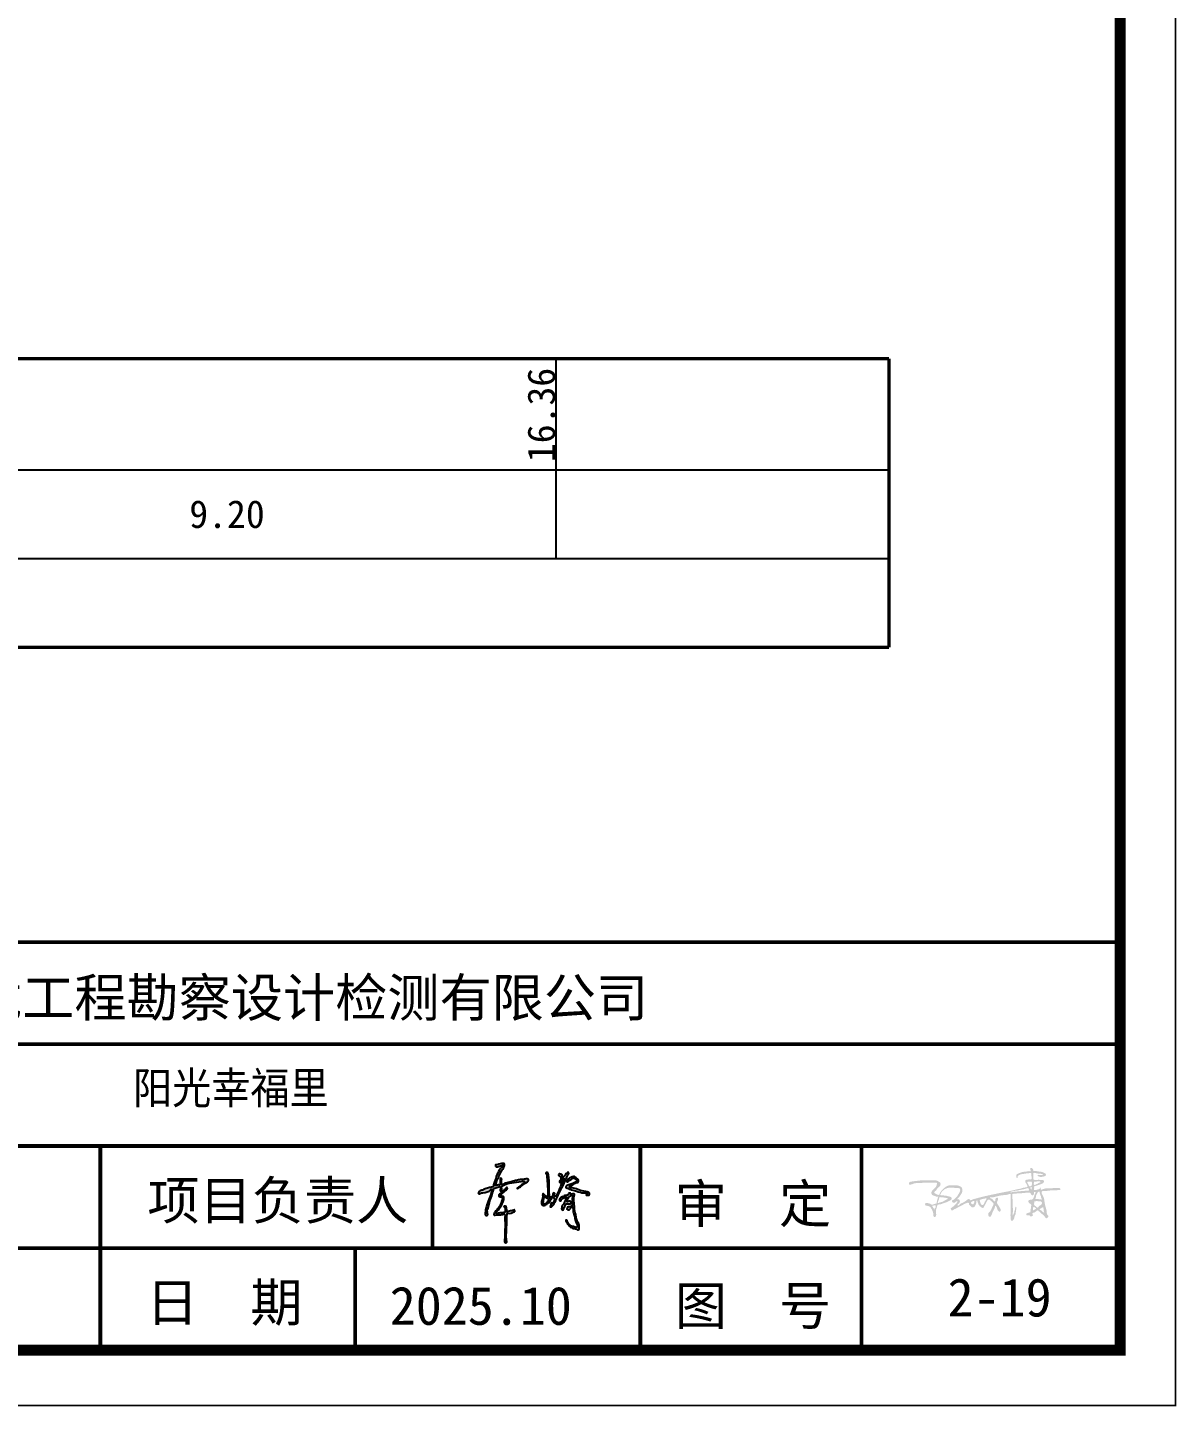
# Model space of a CAD drawing. Header units: millimetres. Extents: x -255 to 9196, y 129 to 426.
# Drawn here: x 8232 to 8335.6, y 129.3 to 253.5 of the extents above; entities that cross this region are included whole.
import ezdxf
from ezdxf.enums import TextEntityAlignment as Align

# ---------------------------------------------------------------- set-up
doc = ezdxf.new("R2010")
doc.units = ezdxf.units.MM
doc.layers.add('不打印', color=7, linetype='Continuous', plot=False)
doc.layers.add('地质-图框', color=7, linetype='Continuous')
doc.layers.add('地质-标注栏', color=7, linetype='Continuous')
doc.styles.add('LZ_PMT_LINE', font='', dxfattribs={"height": 2})
doc.styles.get("Standard").update_dxf_attribs({"font": 'simfang.ttf', "height": 2.5})
doc.styles.add('标注栏数据', font='simfang.ttf', dxfattribs={"width": 0.7, "height": 2.5})
doc.styles.get('LZ_PMT_LINE').set_extended_font_data('SimSun')

msp = doc.modelspace()

# ---------------------------------------------------------------- hatches: boundary and pattern name
at = {"linetype": 'Continuous'}
h = msp.add_hatch(color=0, dxfattribs=at)
edge = h.paths.add_edge_path()
edge.add_spline(control_points=[(8274.82, 151), (8274.82, 151), (8274.6, 150.97), (8274.47, 150.9), (8274.31, 150.82), (8274.19, 150.88), (8274.16, 150.96), (8274.2, 151.06), (8274.34, 151.04), (8274.51, 151.12), (8274.72, 151.15), (8275.03, 151.18), (8275, 150.96), (8274.94, 150.81), (8274.84, 150.66), (8274.75, 150.5), (8274.64, 150.33), (8274.54, 150.11), (8274.45, 149.84), (8274.31, 149.64), (8274.27, 149.43), (8274.21, 149.32), (8274.11, 149.16), (8274.28, 149.17), (8274.38, 149.22), (8274.51, 149.23), (8274.66, 149.25), (8274.59, 149.49), (8274.63, 149.64), (8274.59, 149.84), (8274.77, 149.84), (8274.71, 149.64), (8274.74, 149.49), (8274.72, 149.34), (8274.78, 149.25), (8274.98, 149.37), (8275.26, 149.42), (8275.67, 149.55), (8276.07, 149.63), (8276.46, 149.73), (8276.79, 149.73), (8277.01, 149.8), (8277.19, 149.73), (8277.09, 149.52), (8276.85, 149.35), (8276.56, 149.14), (8276.3, 148.98), (8276.18, 148.92), (8276.11, 148.89), (8276.21, 149), (8276.3, 149.07), (8276.5, 149.2), (8276.66, 149.34), (8276.79, 149.44), (8276.83, 149.55), (8276.67, 149.6), (8276.02, 149.38), (8275.39, 149.47), (8274.72, 149.11), (8274.75, 149.07), (8274.72, 148.95), (8274.77, 148.83), (8274.75, 148.68), (8274.84, 148.63), (8274.91, 148.75), (8275.02, 148.83), (8275.11, 148.92), (8275.18, 149), (8275.27, 148.98), (8275.25, 148.82), (8275.07, 148.73), (8274.91, 148.54), (8274.76, 148.45), (8274.67, 148.36), (8274.67, 148.29), (8274.7, 148.17), (8274.93, 148.24), (8274.98, 147.92), (8274.84, 147.58), (8274.62, 147.19), (8274.38, 146.87), (8274.24, 146.77), (8274.2, 146.68), (8274.38, 146.63), (8274.56, 146.7), (8274.83, 146.72), (8274.97, 146.74), (8275.09, 146.76), (8275.06, 146.91), (8275.06, 147.02), (8275.06, 147.18), (8274.93, 147.19), (8274.96, 147.38), (8275.2, 147.28), (8275.16, 147.06), (8275.22, 146.93), (8275.18, 146.77), (8275.47, 146.87), (8275.63, 146.9), (8275.81, 146.94), (8275.89, 146.98), (8275.91, 146.94), (8275.92, 146.9), (8275.92, 146.86), (8275.91, 146.81), (8275.86, 146.81), (8275.68, 146.74), (8275.49, 146.69), (8275.28, 146.67), (8275.26, 146.65), (8275.22, 146.65), (8275.24, 146.62), (8275.18, 146.28), (8275.23, 145.64), (8275.16, 144.87), (8275.15, 144.35), (8275.23, 144.12), (8275.18, 143.99), (8274.99, 144.04), (8275.03, 144.87), (8275.04, 145.58), (8275.03, 146.31), (8275.06, 146.49), (8275.02, 146.54), (8275, 146.6), (8274.81, 146.57), (8274.55, 146.5), (8274.29, 146.54), (8274.07, 146.48), (8274.05, 146.55), (8274.03, 146.61), (8274.06, 146.71), (8274.17, 146.87), (8274.44, 147.09), (8274.61, 147.43), (8274.74, 147.71), (8274.81, 147.89), (8274.82, 148.1), (8274.64, 148.16), (8274.47, 148.2), (8274.49, 148.36), (8274.61, 148.42), (8274.71, 148.48), (8274.73, 148.6), (8274.61, 148.67), (8274.6, 148.84), (8274.66, 149), (8274.57, 149.1), (8274.39, 149.01), (8274.22, 149), (8274.02, 148.91), (8273.98, 148.62), (8273.83, 148.22), (8273.63, 147.67), (8273.56, 147.23), (8273.42, 146.96), (8273.46, 146.82), (8273.44, 146.7), (8273.51, 146.6), (8273.47, 146.52), (8273.43, 146.47), (8273.36, 146.48), (8273.27, 146.49), (8273.25, 146.64), (8273.31, 147.16), (8273.54, 147.84), (8273.81, 148.51), (8273.81, 148.76), (8273.9, 148.86), (8273.77, 148.85), (8273.66, 148.57), (8273.18, 148.57), (8272.84, 148.49), (8272.71, 148.4), (8272.63, 148.46), (8272.64, 148.58), (8272.79, 148.69), (8273.04, 148.77), (8273.36, 148.93), (8273.67, 148.97), (8273.85, 149.05), (8273.98, 149.04), (8273.99, 149.26), (8274.23, 149.77), (8274.35, 150.46), (8274.75, 150.81), (8274.8, 150.89), (8274.83, 150.93), (8274.84, 150.96), (8274.86, 150.99), (8274.82, 151), (8274.82, 151)], knot_values=[0, 0, 0, 0, 0.197659, 0.38152, 0.566109, 0.652135, 0.748753, 0.807036, 0.92578, 1.122031, 1.368988, 1.626652, 1.76802, 1.918621, 2.118344, 2.300641, 2.476901, 2.727997, 3.020459, 3.30281, 3.467088, 3.639635, 3.748419, 3.829445, 4.003086, 4.123696, 4.214806, 4.40081, 4.667341, 4.776567, 4.878347, 5.011798, 5.239779, 5.391232, 5.421408, 5.561877, 5.912571, 6.38166, 6.788598, 7.158235, 7.581854, 7.75821, 7.879208, 8.024703, 8.302733, 8.776744, 9.113748, 9.171835, 9.21185, 9.282009, 9.431192, 9.655122, 9.945004, 10.084012, 10.156313, 10.23478, 10.492922, 12.265977, 12.308224, 12.341497, 12.381398, 12.643767, 12.73859, 12.784271, 12.894334, 13.057034, 13.22312, 13.293963, 13.355493, 13.427134, 13.691979, 13.931156, 14.154695, 14.230531, 14.280349, 14.357953, 14.559753, 14.73671, 15.127693, 15.701362, 16.09181, 16.245167, 16.284172, 16.325965, 16.693564, 16.937976, 17.092889, 17.140175, 17.268068, 17.432612, 17.543247, 17.640717, 17.742204, 17.919021, 18.124187, 18.330875, 18.38331, 18.514374, 18.915136, 19.05586, 19.094889, 19.129342, 19.171939, 19.2281, 19.253164, 19.30045, 19.335915, 19.866366, 19.900833, 19.91431, 19.956102, 19.971506, 20.016335, 20.975658, 21.868584, 22.374573, 22.482502, 22.597173, 22.697846, 22.941553, 24.708467, 25.088101, 25.161193, 25.220954, 25.277606, 25.350797, 25.711986, 26.113546, 26.20435, 26.256258, 26.30822, 26.383415, 26.54161, 26.923438, 27.405824, 27.649529, 27.849929, 27.988286, 28.210288, 28.334066, 28.448614, 28.601664, 28.712075, 28.802319, 28.905249, 29.053216, 29.28859, 29.3441, 29.421244, 29.800842, 29.895833, 30.034219, 30.598059, 31.241971, 31.744499, 31.964954, 32.082734, 32.192402, 32.311997, 32.392136, 32.448377, 32.505145, 32.585331, 32.68582, 32.890345, 34.212601, 34.822842, 34.959792, 35.019354, 35.099489, 35.175216, 35.910229, 36.17828, 36.27437, 36.332015, 36.438545, 36.566652, 36.87459, 37.22398, 37.642874, 37.759289, 37.851306, 37.959659, 38.310672, 39.66111, 39.8191, 39.895663, 39.943134, 39.968266, 39.993907, 40.020381, 40.020381, 40.020381, 40.020381], degree=3, periodic=0)
h = msp.add_hatch(color=0, dxfattribs=at)
edge = h.paths.add_edge_path()
edge.add_spline(control_points=[(8278.75, 150.19), (8278.75, 150.19), (8278.7, 150.37), (8278.87, 150.36), (8278.96, 150.23), (8278.99, 149.93), (8279.04, 149.38), (8279.02, 148.81), (8279.05, 148.29), (8279.08, 148.13), (8279.06, 147.94), (8279.13, 147.99), (8279.15, 148.1), (8279.25, 148.18), (8279.33, 148.25), (8279.35, 148.33), (8279.34, 148.41), (8279.36, 148.53), (8279.46, 148.52), (8279.54, 148.47), (8279.52, 148.38), (8279.46, 148.31), (8279.49, 148.22), (8279.57, 148.2), (8279.64, 148.28), (8279.88, 148.6), (8280.04, 149.21), (8280.28, 149.54), (8280.42, 149.81), (8280.24, 149.77), (8280.22, 149.63), (8280.13, 149.53), (8280.06, 149.44), (8279.91, 149.48), (8280.01, 149.61), (8280.05, 149.7), (8280.08, 149.76), (8280.09, 149.81), (8280.05, 149.85), (8280.07, 149.92), (8280.03, 149.99), (8279.96, 150.06), (8279.84, 150.09), (8279.87, 150.18), (8279.91, 150.23), (8279.94, 150.22), (8279.99, 150.22), (8280.05, 150.21), (8280.12, 150.18), (8280.22, 150.15), (8280.19, 150.05), (8280.13, 149.98), (8280.13, 149.9), (8280.13, 149.78), (8280.28, 149.92), (8280.41, 150.06), (8280.56, 150.26), (8280.7, 150.38), (8280.79, 150.35), (8280.79, 150.24), (8280.68, 150.09), (8280.41, 149.33), (8279.9, 148.52), (8279.57, 147.67), (8279.39, 147.43), (8279.31, 147.35), (8279.28, 147.25), (8279.19, 147.25), (8279.09, 147.22), (8279.1, 147.34), (8279.17, 147.41), (8279.18, 147.5), (8279.19, 147.64), (8279.26, 147.6), (8279.29, 147.58), (8279.36, 147.57), (8279.39, 147.71), (8279.48, 147.78), (8279.53, 147.92), (8279.43, 148.01), (8279.45, 148.12), (8279.33, 148.18), (8279.29, 147.98), (8279.15, 147.88), (8279.05, 147.69), (8278.91, 147.55), (8278.75, 147.45), (8278.59, 147.37), (8278.44, 147.37), (8278.31, 147.46), (8278.33, 147.72), (8278.41, 147.96), (8278.47, 148.21), (8278.41, 148.36), (8278.49, 148.44), (8278.57, 148.4), (8278.62, 148.3), (8278.75, 148.24), (8278.82, 148.17), (8278.89, 148.1), (8278.94, 148.19), (8278.89, 148.37), (8278.91, 148.81), (8278.86, 149.31), (8278.85, 149.75), (8278.77, 149.98), (8278.84, 150.11), (8278.75, 150.19), (8278.75, 150.19)], knot_values=[0, 0, 0, 0, 0.151641, 0.238659, 0.376664, 0.590515, 1.141021, 2.014882, 2.347755, 2.615323, 2.676021, 2.710593, 2.804102, 3.007035, 3.061602, 3.13322, 3.245143, 3.315186, 3.427304, 3.477072, 3.564265, 3.655727, 3.739894, 3.799056, 3.87173, 4.029935, 5.057343, 5.495043, 5.597064, 5.685824, 5.870477, 5.988218, 6.103187, 6.183129, 6.327156, 6.441553, 6.499549, 6.531273, 6.581438, 6.655339, 6.72585, 6.812621, 6.931223, 7.021295, 7.055988, 7.084035, 7.115588, 7.194681, 7.265663, 7.364865, 7.435714, 7.528285, 7.616981, 7.694766, 7.78323, 8.036039, 8.413504, 8.498284, 8.569266, 8.640116, 8.796808, 9.11983, 11.055099, 11.664171, 11.835983, 11.928577, 12.010113, 12.106825, 12.184086, 12.258206, 12.373062, 12.483201, 12.58762, 12.624928, 12.680159, 12.714126, 12.812598, 13.001774, 13.096833, 13.217036, 13.332331, 13.402875, 13.528845, 13.768977, 13.951307, 14.158673, 14.352187, 14.53796, 14.658549, 14.786357, 14.957076, 15.350749, 15.580771, 15.713776, 15.795278, 15.84804, 15.944469, 16.12046, 16.24941, 16.284195, 16.350242, 16.460828, 16.859637, 17.639134, 17.969349, 18.182657, 18.322554, 18.394148, 18.394148, 18.394148, 18.394148], degree=3, periodic=0)
edge = h.paths.add_edge_path()
edge.add_spline(control_points=[(8278.53, 148.08), (8278.53, 148.08), (8278.59, 148.16), (8278.68, 148.15), (8278.74, 148.06), (8278.84, 147.99), (8278.96, 147.97), (8278.99, 147.88), (8278.93, 147.81), (8278.87, 147.7), (8278.75, 147.56), (8278.6, 147.52), (8278.42, 147.56), (8278.48, 147.73), (8278.49, 147.88), (8278.51, 147.97), (8278.53, 148.08), (8278.53, 148.08)], knot_values=[0, 0, 0, 0, 0.075273, 0.154812, 0.252221, 0.377888, 0.530519, 0.569008, 0.63793, 0.773479, 0.964927, 1.137476, 1.253643, 1.402924, 1.561683, 1.692143, 1.765906, 1.765906, 1.765906, 1.765906], degree=3, periodic=0)
h = msp.add_hatch(color=256)
edge = h.paths.add_edge_path(flags=16)
edge.add_spline(control_points=[(8317.06, 147.65), (8317.05, 147.62), (8317.05, 147.57), (8317.11, 147.52), (8317.16, 147.49), (8317.21, 147.48), (8317.28, 147.49), (8317.29, 147.56), (8317.33, 147.61), (8317.35, 147.67), (8317.37, 147.72), (8317.35, 147.78), (8317.28, 147.78), (8317.21, 147.76), (8317.14, 147.75), (8317.12, 147.68), (8317.07, 147.69), (8317.06, 147.67), (8317.06, 147.65), (8317.06, 147.65)], knot_values=[0, 0, 0, 0, 1.094844, 2.010583, 2.936971, 3.772058, 4.559337, 5.371692, 6.406572, 7.298431, 8.125414, 8.707814, 9.723429, 10.914867, 11.774738, 12.831234, 13.232699, 13.516351, 13.791121, 13.791121, 13.791121, 13.791121], degree=3, periodic=0)
edge = h.paths.add_edge_path()
edge.add_spline(control_points=[(8311.47, 149.27), (8311.47, 149.31), (8311.47, 149.39), (8311.48, 149.45), (8311.47, 149.5), (8311.53, 149.5), (8311.65, 149.52), (8311.89, 149.57), (8312.2, 149.59), (8312.47, 149.64), (8312.72, 149.63), (8312.98, 149.63), (8313.25, 149.64), (8313.55, 149.63), (8313.76, 149.64), (8313.98, 149.63), (8314.11, 149.53), (8314.28, 149.46), (8314.32, 149.28), (8314.24, 149.08), (8314.02, 148.95), (8313.91, 148.72), (8313.76, 148.64), (8313.72, 148.5), (8313.91, 148.42), (8314.14, 148.24), (8314.24, 148.46), (8314.31, 148.62), (8314.48, 148.82), (8314.7, 149.01), (8314.91, 149.15), (8315.18, 149.21), (8315.46, 149.18), (8315.79, 149.21), (8316.03, 149.12), (8316.23, 149.02), (8316.27, 148.82), (8316.29, 148.62), (8316.16, 148.4), (8316.03, 148.19), (8315.9, 148.06), (8315.8, 147.98), (8315.84, 147.89), (8315.95, 147.96), (8316.09, 147.79), (8316.02, 147.56), (8315.86, 147.5), (8315.83, 147.42), (8315.86, 147.33), (8316.01, 147.44), (8316.1, 147.55), (8316.28, 147.6), (8316.41, 147.69), (8316.57, 147.77), (8316.68, 147.88), (8316.82, 147.98), (8316.93, 147.93), (8317.01, 147.8), (8317.19, 147.93), (8317.6, 148.03), (8318.29, 148.22), (8319.17, 148.4), (8320.02, 148.58), (8320.71, 148.7), (8321.23, 148.85), (8321.56, 148.89), (8321.82, 149.01), (8322, 148.99), (8322.19, 149.07), (8322.08, 149.21), (8322.05, 149.34), (8321.94, 149.45), (8321.93, 149.59), (8322, 149.71), (8322.17, 149.7), (8322.32, 149.75), (8322.49, 149.69), (8322.52, 149.81), (8322.51, 149.96), (8322.48, 150.11), (8322.49, 150.33), (8322.27, 150.28), (8322.07, 150.28), (8321.84, 150.22), (8321.6, 150.21), (8321.42, 150.14), (8321.28, 150.07), (8321.24, 149.97), (8321.26, 149.9), (8321.19, 149.84), (8321.13, 149.92), (8321.12, 150.02), (8321.14, 150.19), (8321.37, 150.28), (8321.59, 150.37), (8321.85, 150.43), (8322.09, 150.42), (8322.26, 150.5), (8322.47, 150.42), (8322.42, 150.56), (8322.39, 150.62), (8322.38, 150.69), (8322.4, 150.76), (8322.49, 150.76), (8322.58, 150.72), (8322.67, 150.63), (8322.65, 150.54), (8322.65, 150.44), (8322.83, 150.52), (8323, 150.45), (8323.25, 150.43), (8323.48, 150.4), (8323.65, 150.31), (8323.78, 150.24), (8323.81, 150.13), (8323.77, 150.05), (8323.67, 150.01), (8323.53, 149.97), (8323.37, 149.94), (8323.24, 149.96), (8323.16, 150), (8323.07, 149.99), (8323.06, 150.07), (8323.07, 150.16), (8323.22, 150.12), (8323.34, 150.13), (8323.44, 150.13), (8323.53, 150.11), (8323.52, 150.18), (8323.4, 150.23), (8323.24, 150.25), (8323.04, 150.25), (8322.89, 150.29), (8322.78, 150.32), (8322.68, 150.33), (8322.65, 150.22), (8322.67, 150.08), (8322.68, 149.92), (8322.64, 149.77), (8322.7, 149.7), (8322.85, 149.65), (8323.1, 149.71), (8323.35, 149.67), (8323.56, 149.69), (8323.68, 149.52), (8323.46, 149.31), (8323.18, 149.25), (8322.95, 149.14), (8322.76, 149.14), (8322.73, 149.03), (8322.76, 148.93), (8322.68, 148.7), (8322.98, 148.79), (8323.12, 148.84), (8323.27, 148.86), (8323.24, 148.97), (8323.37, 149.02), (8323.28, 148.73), (8323.76, 148.96), (8324.09, 148.88), (8324.56, 148.97), (8324.85, 148.92), (8325.02, 148.97), (8325.08, 148.91), (8325.11, 148.86), (8325.11, 148.81), (8325.09, 148.77), (8325.04, 148.78), (8324.96, 148.77), (8324.81, 148.75), (8324.51, 148.74), (8324.1, 148.74), (8323.76, 148.65), (8323.45, 148.7), (8323.38, 148.43), (8323.62, 148.17), (8323.67, 147.7), (8323.75, 147.27), (8323.89, 146.88), (8323.86, 146.56), (8324.09, 146.4), (8323.94, 146.27), (8323.78, 146.17), (8323.66, 146.51), (8323.38, 146.61), (8323.24, 146.83), (8323.12, 146.88), (8323.1, 147), (8322.88, 146.82), (8322.78, 146.73), (8322.57, 146.71), (8322.58, 146.59), (8322.63, 146.54), (8322.63, 146.44), (8322.53, 146.39), (8322.4, 146.37), (8322.36, 146.51), (8322.22, 146.48), (8322.12, 146.47), (8322.01, 146.52), (8322.03, 146.67), (8322.19, 146.7), (8322.3, 146.74), (8322.46, 146.79), (8322.37, 146.97), (8322.47, 147.12), (8322.44, 147.27), (8322.52, 147.44), (8322.37, 147.53), (8322.25, 147.61), (8322.19, 147.79), (8322.33, 147.9), (8322.48, 147.9), (8322.66, 147.94), (8322.69, 148.11), (8322.78, 148.25), (8322.77, 148.39), (8322.85, 148.47), (8322.89, 148.55), (8322.83, 148.61), (8322.72, 148.61), (8322.74, 148.48), (8322.72, 148.37), (8322.58, 148.24), (8322.45, 148.37), (8322.42, 148.51), (8322.23, 148.56), (8321.88, 148.5), (8321.47, 148.47), (8321.09, 148.46), (8320.93, 148.41), (8320.79, 148.44), (8320.78, 148.34), (8320.77, 148.22), (8320.79, 147.98), (8320.8, 147.67), (8320.79, 147.28), (8320.87, 146.87), (8320.79, 146.67), (8320.81, 146.47), (8320.86, 146.52), (8320.86, 146.59), (8320.92, 146.67), (8320.96, 146.78), (8320.96, 146.91), (8321.04, 147.01), (8321.02, 147.12), (8321.05, 147.19), (8321.06, 147.28), (8321.11, 147.25), (8321.17, 147.18), (8321.1, 146.98), (8321.09, 146.76), (8321.06, 146.53), (8320.95, 146.4), (8320.97, 146.24), (8320.88, 146.1), (8320.8, 145.98), (8320.69, 145.99), (8320.63, 146.08), (8320.63, 146.24), (8320.6, 146.44), (8320.62, 146.76), (8320.61, 147.14), (8320.62, 147.71), (8320.64, 148.08), (8320.63, 148.46), (8320.34, 148.33), (8320.09, 148.32), (8319.68, 148.28), (8319.36, 148.19), (8319.04, 148.11), (8318.9, 148.11), (8318.72, 148.1), (8318.8, 148), (8318.93, 148.01), (8319.05, 147.87), (8319.1, 147.76), (8319.24, 147.72), (8319.22, 147.87), (8319.25, 147.98), (8319.33, 148.06), (8319.46, 148.11), (8319.5, 147.93), (8319.45, 147.8), (8319.36, 147.66), (8319.43, 147.52), (8319.53, 147.36), (8319.64, 147.18), (8319.76, 147), (8319.71, 146.85), (8319.59, 146.8), (8319.5, 146.89), (8319.42, 147), (8319.4, 147.14), (8319.35, 147.25), (8319.23, 147.43), (8319.19, 147.15), (8319.09, 146.96), (8318.95, 146.7), (8318.9, 146.45), (8318.75, 146.33), (8318.61, 146.42), (8318.61, 146.54), (8318.58, 146.67), (8318.71, 146.78), (8318.84, 146.93), (8318.93, 147.16), (8319.03, 147.33), (8319.08, 147.47), (8319.08, 147.58), (8318.93, 147.71), (8318.81, 147.85), (8318.64, 147.92), (8318.56, 147.89), (8318.42, 147.71), (8318.37, 147.48), (8318.22, 147.3), (8318.22, 147.18), (8318.1, 147.15), (8318.02, 147.18), (8317.91, 147.25), (8317.78, 147.36), (8317.71, 147.52), (8317.67, 147.63), (8317.63, 147.72), (8317.63, 147.77), (8317.64, 147.83), (8317.59, 147.82), (8317.5, 147.81), (8317.54, 147.64), (8317.48, 147.47), (8317.41, 147.29), (8317.26, 147.2), (8317.11, 147.2), (8317.03, 147.32), (8316.91, 147.39), (8316.86, 147.49), (8316.87, 147.65), (8316.65, 147.6), (8316.49, 147.54), (8316.27, 147.4), (8316, 147.28), (8315.71, 147.1), (8315.48, 147.02), (8315.37, 146.91), (8315.29, 146.94), (8315.25, 147), (8315.19, 147.12), (8315.31, 147.17), (8315.42, 147.26), (8315.55, 147.38), (8315.68, 147.5), (8315.75, 147.6), (8315.81, 147.65), (8315.85, 147.73), (8315.77, 147.79), (8315.67, 147.74), (8315.61, 147.62), (8315.48, 147.61), (8315.37, 147.66), (8315.33, 147.75), (8315.35, 147.87), (8315.5, 147.88), (8315.65, 148.05), (8315.82, 148.2), (8315.91, 148.41), (8316.02, 148.54), (8316.06, 148.69), (8316.1, 148.85), (8315.98, 148.93), (8315.81, 148.99), (8315.62, 148.94), (8315.41, 149.01), (8315.25, 148.98), (8315.07, 148.98), (8314.91, 148.95), (8314.78, 148.89), (8314.66, 148.85), (8314.59, 148.77), (8314.48, 148.68), (8314.37, 148.58), (8314.34, 148.45), (8314.28, 148.4), (8314.27, 148.28), (8314.41, 148.31), (8314.53, 148.3), (8314.68, 148.25), (8314.85, 148.26), (8314.98, 148.19), (8315.11, 148.19), (8315.2, 148.14), (8315.29, 148.12), (8315.31, 148.03), (8315.31, 147.96), (8315.24, 147.87), (8315.05, 147.77), (8314.8, 147.64), (8314.52, 147.57), (8314.31, 147.47), (8314.16, 147.47), (8314.01, 147.45), (8313.99, 147.27), (8313.93, 147.11), (8313.87, 146.89), (8313.9, 146.68), (8313.92, 146.49), (8313.86, 146.35), (8313.66, 146.32), (8313.66, 146.56), (8313.63, 146.79), (8313.52, 147.02), (8313.39, 147.24), (8313.19, 147.37), (8312.99, 147.33), (8312.9, 147.44), (8312.89, 147.59), (8313.03, 147.59), (8313.17, 147.59), (8313.35, 147.57), (8313.55, 147.36), (8313.73, 147.56), (8313.96, 147.52), (8313.95, 147.7), (8314, 147.84), (8314.03, 148), (8314.07, 148.1), (8314.12, 148.21), (8313.96, 148.13), (8313.85, 148.22), (8313.7, 148.26), (8313.54, 148.3), (8313.48, 148.43), (8313.47, 148.55), (8313.53, 148.72), (8313.71, 148.88), (8313.92, 149.05), (8313.96, 149.25), (8314, 149.43), (8313.82, 149.43), (8313.59, 149.43), (8313.25, 149.42), (8312.9, 149.45), (8312.58, 149.4), (8312.27, 149.4), (8311.96, 149.39), (8311.71, 149.27), (8311.6, 149.26), (8311.47, 149.26), (8311.47, 149.27)], knot_values=[0, 0, 0, 0, 1.976312, 3.018367, 3.269898, 3.749702, 4.834006, 9.62362, 13.452743, 18.627688, 21.612948, 24.346242, 29.741381, 33.302581, 37.366558, 39.173731, 42.502539, 44.546889, 46.627753, 49.567369, 53.604173, 57.284866, 59.75768, 61.074803, 62.326696, 67.979375, 69.132216, 71.889253, 75.683349, 80.376133, 84.739519, 86.490853, 92.234156, 97.068019, 100.429757, 103.693796, 105.598345, 109.17742, 112.023186, 116.60901, 119.542734, 120.725083, 121.411546, 123.11809, 124.588039, 129.410696, 130.720715, 131.927345, 132.512105, 134.442431, 137.229942, 139.767682, 141.969606, 144.264473, 147.202208, 149.156303, 150.995179, 151.77243, 155.250043, 157.768724, 171.532936, 185.086132, 197.290427, 209.084545, 215.623844, 220.562481, 223.780967, 227.404624, 228.938971, 231.18602, 232.99334, 235.279714, 237.39077, 238.413247, 240.945245, 243.852354, 245.95977, 246.754168, 248.413036, 252.429649, 254.024041, 256.622344, 259.532533, 263.465936, 266.597203, 270.043433, 271.790493, 273.165009, 274.278271, 275.155617, 275.96863, 278.137574, 279.489418, 282.933465, 287.218074, 290.631735, 294.43893, 297.066035, 299.279555, 300.631477, 301.741743, 302.480205, 303.51679, 304.510579, 305.744526, 308.045667, 309.10708, 309.738011, 311.721468, 314.587144, 318.560317, 321.978382, 324.929444, 326.726307, 328.375842, 329.212915, 330.25815, 332.912487, 335.737852, 337.322197, 338.464063, 339.540303, 340.517248, 341.291475, 343.24226, 345.424661, 346.906066, 347.790693, 348.283761, 349.37956, 352.817893, 355.786154, 358.093634, 359.322049, 360.782347, 361.645093, 363.565636, 367.250663, 368.807935, 369.801923, 370.698936, 375.382624, 380.290659, 382.057817, 384.048911, 387.541174, 392.467198, 396.884683, 398.870852, 399.463262, 401.525914, 403.50169, 407.635898, 409.387035, 411.233271, 412.280452, 413.20357, 415.190434, 419.044115, 426.82695, 433.696307, 438.234604, 439.880328, 440.5342, 441.546128, 442.183141, 442.753004, 443.168649, 444.25252, 446.435187, 449.787888, 457.012911, 463.817808, 466.622312, 467.653782, 474.772731, 480.221843, 487.75307, 493.758919, 498.268061, 500.770469, 503.126663, 504.93944, 508.215227, 514.602973, 517.725651, 519.162893, 519.653701, 522.57407, 525.985365, 528.091346, 529.420767, 530.44176, 531.074818, 533.51958, 534.412854, 536.192404, 538.038156, 539.769774, 540.822907, 542.444399, 544.691107, 546.792547, 548.016807, 551.031041, 552.848139, 555.141276, 557.888754, 559.117839, 562.162851, 564.274516, 565.814007, 568.969099, 570.805367, 573.405532, 575.322644, 577.850069, 578.932876, 580.303886, 580.965396, 582.395387, 583.584192, 585.599442, 587.646145, 589.914983, 591.789159, 593.27422, 597.94608, 607.063846, 611.402782, 614.073872, 615.321987, 615.878503, 617.519975, 620.919802, 626.227157, 631.278458, 637.955565, 642.446505, 643.232821, 643.760483, 644.456326, 646.177092, 647.742257, 649.719808, 651.636288, 652.979528, 654.238301, 655.194152, 655.659487, 656.394987, 659.092563, 663.591374, 666.73103, 668.397875, 670.738048, 673.250698, 675.453964, 676.439317, 677.660828, 679.829027, 683.261807, 686.437325, 693.520123, 699.871158, 710.80178, 711.665262, 714.371367, 719.852061, 724.798696, 731.582425, 735.049173, 737.977924, 739.413207, 740.181114, 742.294893, 744.847896, 747.080249, 748.01495, 749.656081, 751.744516, 753.156469, 754.723524, 756.064382, 759.453584, 761.036376, 762.882106, 765.701193, 769.323154, 772.347842, 774.172791, 775.585183, 777.013936, 779.293074, 781.697647, 782.695741, 785.087573, 787.226283, 790.776274, 796.031545, 799.610519, 801.573474, 803.326881, 805.300637, 806.912735, 808.495868, 812.035945, 815.779267, 818.869602, 820.811829, 822.125877, 823.541907, 828.940789, 830.302191, 831.031036, 832.606796, 840.023967, 840.684534, 842.883131, 844.244533, 845.363175, 846.535711, 849.926761, 852.286909, 854.171399, 855.113645, 856.128269, 856.673621, 857.147526, 858.050728, 860.090115, 862.716938, 866.384136, 867.936357, 870.065038, 872.061231, 873.982345, 875.67185, 877.131449, 879.445427, 882.719542, 885.677448, 890.574174, 895.673374, 900.269723, 901.080783, 902.0814, 903.195863, 904.760709, 906.51745, 907.912156, 911.149921, 913.959999, 915.505406, 916.565642, 917.656816, 918.348052, 920.340725, 921.570186, 923.703426, 925.112377, 926.520541, 927.902372, 929.517787, 932.398315, 937.179688, 939.59686, 942.195605, 944.091548, 946.864224, 947.8244, 950.291283, 954.566441, 955.923755, 959.676397, 961.5313, 963.693704, 966.5664, 967.727809, 969.03891, 971.169049, 973.960761, 975.413252, 976.517354, 977.539594, 979.222904, 980.846563, 983.344484, 985.952933, 988.091281, 989.728729, 991.182119, 992.528204, 993.655163, 994.585274, 995.88215, 998.258073, 1003.821633, 1008.058251, 1010.833525, 1013.583601, 1014.67668, 1017.228742, 1019.702485, 1022.748285, 1026.782974, 1029.033757, 1031.10648, 1032.665939, 1035.775685, 1038.774974, 1043.505154, 1046.495812, 1049.996333, 1053.115253, 1054.040804, 1056.294707, 1057.620278, 1059.043068, 1062.953747, 1065.090649, 1070.123473, 1071.433068, 1073.272203, 1075.944948, 1078.502315, 1080.15249, 1081.014965, 1082.574426, 1084.823859, 1086.961129, 1089.405106, 1091.419354, 1092.609896, 1094.709199, 1098.735043, 1103.263313, 1105.737056, 1107.750914, 1109.564562, 1112.173013, 1118.219875, 1124.030812, 1127.369626, 1132.591904, 1137.489058, 1140.639116, 1143.742249, 1144.231568, 1144.231568, 1144.231568, 1144.231568], degree=3, periodic=0)
edge = h.paths.add_edge_path(flags=16)
edge.add_spline(control_points=[(8317.83, 147.83), (8317.85, 147.79), (8317.88, 147.7), (8317.89, 147.58), (8317.96, 147.49), (8318.03, 147.4), (8318.13, 147.42), (8318.21, 147.48), (8318.25, 147.6), (8318.29, 147.71), (8318.35, 147.8), (8318.39, 147.86), (8318.43, 147.92), (8318.46, 147.98), (8318.41, 148.05), (8318.28, 147.99), (8318.13, 147.98), (8318, 147.92), (8317.89, 147.91), (8317.82, 147.87), (8317.83, 147.84), (8317.83, 147.83)], knot_values=[0, 0, 0, 0, 2.065977, 3.778019, 5.026363, 7.020016, 7.991516, 9.334166, 11.098954, 13.338472, 14.354147, 15.643986, 16.805999, 17.506465, 18.120776, 20.055848, 22.53053, 24.848178, 26.280873, 27.23305, 27.71727, 27.71727, 27.71727, 27.71727], degree=3, periodic=0)
edge = h.paths.add_edge_path(flags=17)
edge.add_spline(control_points=[(8322.19, 148.93), (8322.21, 148.93), (8322.25, 148.9), (8322.26, 148.83), (8322.29, 148.78), (8322.25, 148.69), (8322.04, 148.75), (8321.85, 148.67), (8321.64, 148.7), (8321.47, 148.65), (8321.24, 148.64), (8321.01, 148.61), (8320.79, 148.61), (8320.65, 148.52), (8320.56, 148.59), (8320.78, 148.67), (8320.89, 148.67), (8321.08, 148.71), (8321.25, 148.71), (8321.41, 148.77), (8321.57, 148.79), (8321.74, 148.83), (8321.9, 148.86), (8322.04, 148.9), (8322.11, 148.94), (8322.16, 148.94), (8322.18, 148.93), (8322.19, 148.93)], knot_values=[0, 0, 0, 0, 0.777686, 1.929051, 2.760418, 3.308433, 5.798843, 10.064954, 12.451385, 14.874019, 17.777373, 22.090389, 25.106741, 27.549329, 27.908396, 29.455131, 33.457187, 35.066045, 37.764147, 40.527792, 42.5051, 44.669727, 48.209364, 49.784594, 50.888217, 51.544484, 51.936834, 51.936834, 51.936834, 51.936834], degree=3, periodic=0)
edge = h.paths.add_edge_path(flags=16)
edge.add_spline(control_points=[(8322.39, 148.97), (8322.4, 148.94), (8322.42, 148.89), (8322.46, 148.85), (8322.52, 148.81), (8322.53, 148.89), (8322.52, 148.95), (8322.53, 149.01), (8322.5, 149.04), (8322.45, 149.03), (8322.42, 149.02), (8322.37, 149), (8322.39, 148.98), (8322.39, 148.97)], knot_values=[0, 0, 0, 0, 1.245613, 2.175218, 2.84887, 3.463701, 4.88207, 5.540711, 6.008538, 6.560514, 7.449846, 7.84399, 8.22639, 8.22639, 8.22639, 8.22639], degree=3, periodic=0)
edge = h.paths.add_edge_path(flags=16)
edge.add_spline(control_points=[(8322.17, 149.51), (8322.15, 149.51), (8322.12, 149.45), (8322.16, 149.36), (8322.22, 149.28), (8322.24, 149.2), (8322.28, 149.15), (8322.31, 149.08), (8322.38, 149.09), (8322.44, 149.11), (8322.48, 149.15), (8322.53, 149.16), (8322.53, 149.2), (8322.53, 149.3), (8322.57, 149.44), (8322.49, 149.54), (8322.4, 149.53), (8322.32, 149.52), (8322.25, 149.53), (8322.2, 149.53), (8322.17, 149.54), (8322.16, 149.52), (8322.17, 149.52), (8322.17, 149.51)], knot_values=[0, 0, 0, 0, 0.861244, 2.431031, 3.852702, 5.085635, 5.85594, 6.934384, 7.860311, 8.665001, 9.656767, 10.144616, 10.436036, 11.285115, 14.912628, 15.689596, 16.719567, 18.186906, 19.266269, 19.953127, 20.276731, 20.450871, 20.557842, 20.557842, 20.557842, 20.557842], degree=3, periodic=0)
edge = h.paths.add_edge_path(flags=16)
edge.add_spline(control_points=[(8322.72, 149.48), (8322.72, 149.45), (8322.71, 149.39), (8322.71, 149.31), (8322.71, 149.25), (8322.76, 149.23), (8322.82, 149.22), (8322.87, 149.26), (8322.93, 149.3), (8323.01, 149.33), (8323.09, 149.33), (8323.13, 149.4), (8323.19, 149.43), (8323.24, 149.44), (8323.28, 149.44), (8323.33, 149.45), (8323.29, 149.49), (8323.28, 149.57), (8323.14, 149.53), (8323.01, 149.55), (8322.9, 149.52), (8322.81, 149.53), (8322.77, 149.52), (8322.72, 149.53), (8322.72, 149.5), (8322.72, 149.49), (8322.72, 149.48)], knot_values=[0, 0, 0, 0, 1.627271, 2.564917, 3.463325, 4.107991, 4.704694, 5.809748, 6.927935, 7.926836, 9.222179, 10.242214, 11.082175, 11.993147, 12.703979, 13.04412, 13.515506, 14.375081, 16.367968, 18.130075, 20.108708, 21.275945, 21.825603, 22.498973, 22.613285, 22.934178, 22.934178, 22.934178, 22.934178], degree=3, periodic=0)
edge = h.paths.add_edge_path(flags=16)
edge.add_spline(control_points=[(8323.1, 148.59), (8323.07, 148.56), (8323.01, 148.49), (8322.96, 148.37), (8322.9, 148.26), (8322.92, 148.15), (8322.86, 148.08), (8322.85, 148.01), (8322.88, 147.95), (8322.97, 147.98), (8323.09, 147.97), (8323.22, 147.91), (8323.34, 147.97), (8323.38, 147.88), (8323.46, 147.97), (8323.35, 148.07), (8323.36, 148.21), (8323.3, 148.33), (8323.25, 148.44), (8323.24, 148.53), (8323.23, 148.61), (8323.18, 148.64), (8323.11, 148.64), (8323.11, 148.59), (8323.1, 148.59)], knot_values=[0, 0, 0, 0, 2.001049, 3.674502, 5.771722, 7.156147, 8.41876, 9.470853, 10.127335, 10.852845, 13.021442, 15.353893, 16.866073, 17.608889, 18.399536, 20.205357, 22.625681, 24.41842, 26.100767, 27.697592, 28.445905, 29.247463, 30.191838, 30.721959, 30.721959, 30.721959, 30.721959], degree=3, periodic=0)
edge = h.paths.add_edge_path(flags=16)
edge.add_spline(control_points=[(8322.76, 147.68), (8322.76, 147.65), (8322.74, 147.58), (8322.71, 147.46), (8322.79, 147.38), (8322.88, 147.3), (8322.96, 147.21), (8323.09, 147.17), (8323.15, 147.28), (8323.24, 147.37), (8323.36, 147.42), (8323.43, 147.52), (8323.46, 147.63), (8323.38, 147.72), (8323.28, 147.77), (8323.13, 147.74), (8323, 147.79), (8322.88, 147.75), (8322.81, 147.77), (8322.75, 147.74), (8322.76, 147.7), (8322.76, 147.68)], knot_values=[0, 0, 0, 0, 1.621992, 3.308842, 4.508909, 6.438784, 8.406396, 9.887104, 11.272649, 13.072815, 15.431049, 16.969104, 18.225996, 19.790057, 21.47997, 23.344688, 25.770547, 27.41792, 28.509462, 29.001281, 29.820485, 29.820485, 29.820485, 29.820485], degree=3, periodic=0)
edge = h.paths.add_edge_path(flags=16)
edge.add_spline(control_points=[(8322.68, 147.21), (8322.65, 147.19), (8322.62, 147.13), (8322.64, 147.04), (8322.62, 146.98), (8322.65, 146.94), (8322.69, 146.94), (8322.73, 146.99), (8322.8, 147.01), (8322.86, 147.04), (8322.91, 147.08), (8322.88, 147.13), (8322.84, 147.17), (8322.8, 147.19), (8322.77, 147.23), (8322.73, 147.24), (8322.7, 147.26), (8322.67, 147.23), (8322.69, 147.21), (8322.68, 147.21)], knot_values=[0, 0, 0, 0, 1.23237, 2.862046, 3.675794, 4.080594, 4.699096, 5.35691, 6.876583, 7.681133, 8.417953, 8.942195, 9.954773, 10.679344, 11.236603, 11.826958, 12.460554, 12.741244, 13.107108, 13.107108, 13.107108, 13.107108], degree=3, periodic=0)
edge = h.paths.add_edge_path(flags=16)
edge.add_spline(control_points=[(8323.3, 147.09), (8323.28, 147.08), (8323.24, 147.06), (8323.24, 146.99), (8323.32, 146.96), (8323.39, 146.92), (8323.45, 146.85), (8323.5, 146.8), (8323.57, 146.77), (8323.61, 146.72), (8323.67, 146.76), (8323.62, 146.83), (8323.6, 146.9), (8323.61, 146.99), (8323.58, 147.08), (8323.58, 147.16), (8323.56, 147.23), (8323.5, 147.22), (8323.47, 147.19), (8323.42, 147.16), (8323.38, 147.13), (8323.35, 147.11), (8323.32, 147.1), (8323.31, 147.09), (8323.3, 147.09)], knot_values=[0, 0, 0, 0, 1.078617, 1.584482, 2.769352, 4.19498, 5.366298, 6.581313, 7.563654, 8.507528, 8.990575, 10.154726, 11.423765, 12.462376, 13.998568, 15.210379, 16.153849, 16.746294, 17.483217, 18.246977, 18.971547, 19.662222, 19.902153, 20.241453, 20.241453, 20.241453, 20.241453], degree=3, periodic=0)
edge = h.paths.add_edge_path(flags=16)
edge.add_spline(control_points=[(8313.57, 147.28), (8313.59, 147.27), (8313.61, 147.23), (8313.64, 147.17), (8313.69, 147.11), (8313.7, 147.04), (8313.81, 147), (8313.74, 147.16), (8313.87, 147.16), (8313.86, 147.25), (8313.86, 147.31), (8313.87, 147.37), (8313.82, 147.41), (8313.74, 147.4), (8313.66, 147.36), (8313.58, 147.38), (8313.55, 147.32), (8313.56, 147.29), (8313.57, 147.28)], knot_values=[0, 0, 0, 0, 1.076924, 2.082744, 2.865184, 4.332782, 4.901003, 6.550431, 7.733202, 8.571799, 9.759042, 10.52869, 11.144503, 12.459715, 13.851956, 14.688205, 15.691416, 16.049705, 16.049705, 16.049705, 16.049705], degree=3, periodic=0)
edge = h.paths.add_edge_path(flags=16)
edge.add_spline(control_points=[(8314.2, 148.1), (8314.19, 148.04), (8314.15, 147.92), (8314.1, 147.77), (8314.06, 147.67), (8314.02, 147.55), (8314.21, 147.65), (8314.37, 147.67), (8314.62, 147.76), (8314.77, 147.9), (8314.92, 147.93), (8314.98, 148.07), (8314.69, 148.05), (8314.51, 148.13), (8314.34, 148.11), (8314.21, 148.14), (8314.2, 148.11), (8314.2, 148.1)], knot_values=[0, 0, 0, 0, 2.639694, 5.480822, 6.640847, 7.833901, 9.379189, 12.619169, 16.706763, 20.039631, 21.716381, 22.636913, 25.384768, 29.554076, 32.467188, 33.476001, 33.820235, 33.820235, 33.820235, 33.820235], degree=3, periodic=0)
h = msp.add_hatch(color=0, dxfattribs=at)
edge = h.paths.add_edge_path()
edge.add_spline(control_points=[(8280.67, 149.48), (8280.67, 149.48), (8280.6, 149.51), (8280.63, 149.59), (8280.66, 149.65), (8280.69, 149.74), (8280.8, 149.79), (8280.9, 149.87), (8281.04, 149.93), (8281.16, 149.96), (8281.29, 150.01), (8281.34, 149.93), (8281.43, 149.91), (8281.51, 149.81), (8281.66, 149.74), (8281.68, 149.59), (8281.65, 149.45), (8281.33, 149.45), (8281.16, 149.18), (8280.92, 149.15), (8280.79, 148.99), (8281.36, 148.94), (8281.7, 148.76), (8282.19, 148.67), (8282.52, 148.61), (8282.65, 148.51), (8282.68, 148.4), (8282.63, 148.31), (8282.51, 148.3), (8282.44, 148.3), (8282.34, 148.32), (8282.38, 148.38), (8282.43, 148.4), (8282.46, 148.53), (8281.92, 148.47), (8281.6, 148.67), (8281.1, 148.74), (8280.84, 148.87), (8280.67, 148.96), (8280.53, 148.97), (8280.51, 149.06), (8280.57, 149.18), (8280.84, 149.22), (8281.12, 149.37), (8281.37, 149.44), (8281.58, 149.57), (8281.49, 149.72), (8281.37, 149.76), (8281.28, 149.87), (8281.14, 149.86), (8281.03, 149.72), (8280.85, 149.66), (8280.73, 149.56), (8280.72, 149.48), (8280.67, 149.48), (8280.67, 149.48)], knot_values=[0, 0, 0, 0, 0.068569, 0.120283, 0.209334, 0.288456, 0.410161, 0.543077, 0.67672, 0.831793, 0.968421, 0.997207, 1.096469, 1.208819, 1.397135, 1.525038, 1.6288, 1.79443, 2.318001, 2.461788, 2.508986, 2.880792, 3.402072, 4.029968, 4.268004, 4.406366, 4.496694, 4.587713, 4.670899, 4.818574, 4.863121, 4.909296, 4.982462, 5.020931, 5.274915, 5.995984, 6.445824, 6.716471, 6.880111, 7.020502, 7.069661, 7.134015, 7.408033, 7.793483, 8.071446, 8.264313, 8.338473, 8.530902, 8.628222, 8.742587, 8.884205, 9.139889, 9.29114, 9.346422, 9.364859, 9.364859, 9.364859, 9.364859], degree=3, periodic=0)
h = msp.add_hatch(color=0, dxfattribs=at)
edge = h.paths.add_edge_path()
edge.add_spline(control_points=[(8280.13, 147.91), (8280.13, 147.91), (8280.1, 147.86), (8280.12, 147.8), (8280.03, 147.78), (8279.91, 147.79), (8279.94, 147.91), (8279.98, 148.06), (8280.25, 148.15), (8280.46, 148.32), (8280.71, 148.27), (8280.76, 148.38), (8280.77, 148.45), (8280.81, 148.52), (8280.87, 148.5), (8280.92, 148.5), (8280.98, 148.47), (8280.89, 148.37), (8281.11, 148.41), (8281.19, 148.42), (8281.3, 148.43), (8281.34, 148.35), (8281.28, 148.26), (8281.22, 147.95), (8281.3, 147.52), (8281.3, 146.94), (8281.44, 146.5), (8281.48, 146.08), (8281.7, 145.76), (8281.74, 145.48), (8281.72, 145.11), (8281.4, 145.28), (8281.12, 145.3), (8280.76, 145.55), (8280.65, 145.78), (8280.46, 146.05), (8280.63, 146.08), (8280.68, 145.78), (8280.96, 145.51), (8281.3, 145.44), (8281.52, 145.38), (8281.64, 145.54), (8281.36, 145.87), (8281.38, 146.32), (8281.17, 146.79), (8281.17, 147.04), (8281.16, 147.31), (8280.99, 147.19), (8280.94, 147.06), (8280.8, 146.97), (8280.58, 147.02), (8280.67, 147.26), (8280.88, 147.23), (8281.01, 147.31), (8281.1, 147.38), (8281.12, 147.53), (8281.11, 147.74), (8281.1, 147.98), (8281.12, 148.15), (8281.17, 148.29), (8281.02, 148.32), (8280.92, 148.25), (8280.8, 148.13), (8280.73, 147.95), (8280.66, 147.83), (8280.64, 147.67), (8280.8, 147.79), (8280.99, 147.76), (8281.01, 147.61), (8280.96, 147.49), (8280.83, 147.55), (8280.7, 147.52), (8280.55, 147.55), (8280.47, 147.42), (8280.47, 147.25), (8280.32, 147.14), (8280.32, 146.91), (8280.13, 147.02), (8280.15, 147.19), (8280.17, 147.37), (8280.42, 147.57), (8280.4, 147.86), (8280.71, 148.06), (8280.6, 148.16), (8280.45, 148.11), (8280.33, 148.02), (8280.2, 148.01), (8280.13, 147.91), (8280.13, 147.91)], knot_values=[0, 0, 0, 0, 0.055468, 0.108636, 0.15794, 0.287628, 0.37734, 0.476649, 0.75171, 1.123031, 1.300816, 1.366581, 1.456854, 1.512333, 1.573547, 1.619172, 1.668973, 1.725776, 1.864766, 2.013087, 2.08294, 2.139601, 2.250537, 2.381097, 3.075455, 3.543653, 4.104514, 4.464494, 4.787032, 5.203317, 5.40603, 5.616843, 5.99304, 6.370507, 6.777418, 6.94852, 7.030929, 7.122552, 7.732463, 8.067039, 8.223055, 8.316505, 8.586054, 9.28966, 9.67584, 10.05418, 10.155537, 10.294914, 10.465459, 10.604836, 10.778578, 10.941849, 11.144698, 11.309695, 11.402433, 11.470004, 11.732206, 12.043571, 12.185022, 12.283689, 12.403076, 12.505804, 12.656503, 12.905748, 13.048865, 13.138997, 13.234967, 13.485832, 13.543772, 13.672045, 13.771801, 13.919401, 14.076061, 14.176105, 14.345032, 14.547447, 14.695176, 14.823507, 14.981121, 15.175895, 15.356401, 15.862654, 16.044634, 16.091003, 16.247663, 16.464121, 16.52785, 16.655078, 16.655078, 16.655078, 16.655078], degree=3, periodic=0)

# ---------------------------------------------------------------- linework, layer by layer
at = {"const_width": 0.345}
for points in [[(8146.63, 171.11), (8330.49, 171.11), (8330.49, 134.34), (8146.63, 134.34), (8146.63, 171.11)], [(8146.63, 171.11), (8330.49, 171.11), (8330.49, 134.34), (8146.63, 134.34), (8146.63, 171.11)], [(8146.63, 161.92), (8330.49, 161.92)], [(8146.63, 152.73), (8330.49, 152.73)], [(8238.56, 152.73), (8238.56, 134.34)], [(8268.5, 152.73), (8268.5, 143.53)], [(8287.24, 152.73), (8287.24, 143.53)], [(8307.18, 143.53), (8307.18, 152.73)], [(8146.63, 143.53), (8330.49, 143.53)], [(8169.61, 143.53), (8330.49, 143.53)], [(8261.54, 143.53), (8261.54, 134.34)], [(8287.24, 143.53), (8287.24, 134.34)], [(8307.18, 134.34), (8307.18, 143.53)]]:
    msp.add_lwpolyline(points, dxfattribs=at)
at = {"color": 0}
for points, start_tangent, end_tangent in [([(8274.82, 151), (8274.63, 150.96), (8274.46, 150.89), (8274.28, 150.85), (8274.2, 150.88), (8274.17, 150.98), (8274.19, 151.03), (8274.31, 151.05), (8274.5, 151.11), (8274.74, 151.15), (8275, 151.11), (8274.99, 150.97), (8274.94, 150.83), (8274.84, 150.65), (8274.75, 150.5), (8274.66, 150.35), (8274.55, 150.12), (8274.44, 149.85), (8274.31, 149.59), (8274.27, 149.44), (8274.19, 149.28), (8274.15, 149.18), (8274.23, 149.17), (8274.4, 149.22), (8274.52, 149.23), (8274.61, 149.26), (8274.61, 149.44), (8274.61, 149.71), (8274.63, 149.82), (8274.73, 149.82), (8274.73, 149.69), (8274.73, 149.46), (8274.74, 149.31), (8274.76, 149.28), (8274.9, 149.31), (8275.23, 149.42), (8275.69, 149.55), (8276.08, 149.64), (8276.44, 149.71), (8276.86, 149.76), (8277.04, 149.78), (8277.15, 149.72), (8277.11, 149.58), (8276.9, 149.39), (8276.51, 149.12), (8276.23, 148.94), (8276.17, 148.92), (8276.13, 148.91), (8276.18, 148.96), (8276.29, 149.06), (8276.47, 149.19), (8276.7, 149.37), (8276.79, 149.47), (8276.81, 149.54), (8276.74, 149.58), (8276.49, 149.55), (8274.76, 149.13), (8274.73, 149.1), (8274.74, 149.07), (8274.74, 149.03), (8274.75, 148.77), (8274.77, 148.67), (8274.81, 148.65), (8274.9, 148.72), (8275.02, 148.83), (8275.13, 148.95), (8275.19, 148.99), (8275.25, 148.97), (8275.26, 148.9), (8275.07, 148.71), (8274.9, 148.55), (8274.72, 148.41), (8274.67, 148.35), (8274.67, 148.3), (8274.7, 148.23), (8274.9, 148.18), (8274.95, 148.02), (8274.85, 147.64), (8274.57, 147.14), (8274.32, 146.84), (8274.22, 146.72), (8274.21, 146.69), (8274.25, 146.67), (8274.61, 146.7), (8274.86, 146.72), (8275.01, 146.75), (8275.05, 146.76), (8275.07, 146.89), (8275.06, 147.05), (8275.04, 147.16), (8274.96, 147.21), (8274.97, 147.31), (8275.14, 147.27), (8275.18, 147.07), (8275.2, 146.87), (8275.2, 146.81), (8275.33, 146.82), (8275.72, 146.92), (8275.85, 146.96), (8275.89, 146.97), (8275.91, 146.94), (8275.92, 146.9), (8275.92, 146.85), (8275.91, 146.82), (8275.86, 146.81), (8275.83, 146.8), (8275.31, 146.67), (8275.28, 146.67), (8275.27, 146.66), (8275.23, 146.64), (8275.23, 146.63), (8275.23, 146.58), (8275.2, 145.62), (8275.16, 144.73), (8275.19, 144.23), (8275.21, 144.12), (8275.16, 144.02), (8275.06, 144.03), (8275, 144.27), (8275.04, 146.03), (8275.05, 146.41), (8275.05, 146.49), (8275.02, 146.54), (8274.99, 146.59), (8274.92, 146.59), (8274.56, 146.53), (8274.16, 146.51), (8274.07, 146.51), (8274.05, 146.55), (8274.03, 146.6), (8274.05, 146.68), (8274.14, 146.81), (8274.4, 147.09), (8274.65, 147.5), (8274.74, 147.72), (8274.8, 147.92), (8274.8, 148.05), (8274.61, 148.17), (8274.49, 148.22), (8274.5, 148.33), (8274.62, 148.43), (8274.7, 148.5), (8274.71, 148.59), (8274.64, 148.67), (8274.61, 148.81), (8274.61, 149.05), (8274.57, 149.08), (8274.49, 149.07), (8274.13, 148.95), (8274.05, 148.91), (8274, 148.78), (8273.84, 148.24), (8273.64, 147.63), (8273.51, 147.14), (8273.44, 146.93), (8273.45, 146.81), (8273.45, 146.7), (8273.49, 146.59), (8273.47, 146.51), (8273.42, 146.48), (8273.37, 146.48), (8273.29, 146.5), (8273.26, 146.6), (8273.27, 146.8), (8273.64, 148.07), (8273.81, 148.66), (8273.84, 148.79), (8273.87, 148.84), (8273.79, 148.84), (8273.74, 148.78), (8273.05, 148.53), (8272.79, 148.45), (8272.7, 148.42), (8272.65, 148.45), (8272.65, 148.56), (8272.74, 148.65), (8273.02, 148.77), (8273.35, 148.9), (8273.75, 149.01), (8273.87, 149.04), (8273.96, 149.06), (8273.99, 149.16), (8274.09, 149.5), (8274.65, 150.72), (8274.76, 150.84), (8274.81, 150.9), (8274.84, 150.94), (8274.85, 150.96), (8274.85, 150.99), (8274.82, 151)], (-0.998184, 0.060238), (-0.998185, 0.060224)), ([(8278.75, 150.19), (8278.75, 150.34), (8278.84, 150.35), (8278.93, 150.25), (8278.97, 150.04), (8279.02, 149.49), (8279.03, 148.62), (8279.05, 148.29), (8279.07, 148.02), (8279.08, 147.96), (8279.11, 147.98), (8279.15, 148.06), (8279.28, 148.21), (8279.32, 148.25), (8279.35, 148.32), (8279.35, 148.43), (8279.37, 148.5), (8279.48, 148.5), (8279.52, 148.47), (8279.51, 148.39), (8279.48, 148.3), (8279.5, 148.22), (8279.56, 148.21), (8279.62, 148.25), (8279.71, 148.38), (8280.14, 149.31), (8280.36, 149.69), (8280.39, 149.79), (8280.3, 149.78), (8280.2, 149.62), (8280.13, 149.53), (8280.04, 149.46), (8279.96, 149.48), (8280.01, 149.62), (8280.06, 149.72), (8280.08, 149.77), (8280.09, 149.8), (8280.07, 149.85), (8280.06, 149.92), (8280.03, 149.98), (8279.96, 150.04), (8279.87, 150.11), (8279.89, 150.2), (8279.91, 150.22), (8279.94, 150.22), (8279.97, 150.22), (8280.05, 150.2), (8280.12, 150.18), (8280.2, 150.13), (8280.19, 150.06), (8280.14, 149.98), (8280.13, 149.89), (8280.14, 149.81), (8280.21, 149.86), (8280.39, 150.04), (8280.64, 150.33), (8280.71, 150.37), (8280.78, 150.34), (8280.79, 150.27), (8280.72, 150.13), (8280.58, 149.84), (8279.74, 148.1), (8279.47, 147.55), (8279.37, 147.41), (8279.31, 147.34), (8279.27, 147.27), (8279.18, 147.24), (8279.1, 147.24), (8279.1, 147.31), (8279.16, 147.41), (8279.18, 147.52), (8279.22, 147.62), (8279.25, 147.6), (8279.3, 147.58), (8279.33, 147.58), (8279.39, 147.66), (8279.49, 147.82), (8279.51, 147.91), (8279.45, 148.02), (8279.42, 148.13), (8279.36, 148.15), (8279.29, 148.05), (8279.15, 147.86), (8279.05, 147.7), (8278.9, 147.56), (8278.74, 147.45), (8278.57, 147.38), (8278.45, 147.39), (8278.35, 147.46), (8278.33, 147.63), (8278.42, 148.02), (8278.45, 148.24), (8278.44, 148.38), (8278.5, 148.43), (8278.55, 148.41), (8278.61, 148.33), (8278.75, 148.23), (8278.85, 148.14), (8278.88, 148.12), (8278.92, 148.17), (8278.92, 148.28), (8278.9, 148.68), (8278.86, 149.46), (8278.83, 149.79), (8278.8, 150), (8278.8, 150.14), (8278.75, 150.19)], (-0.425545, 0.904937), (-0.425534, 0.904942)), ([(8280.67, 149.48), (8280.62, 149.52), (8280.62, 149.57), (8280.66, 149.65), (8280.7, 149.72), (8280.8, 149.79), (8280.91, 149.87), (8281.03, 149.92), (8281.18, 149.97), (8281.31, 149.98), (8281.33, 149.95), (8281.41, 149.9), (8281.5, 149.83), (8281.64, 149.71), (8281.67, 149.58), (8281.64, 149.48), (8281.48, 149.44), (8281.03, 149.17), (8280.89, 149.12), (8280.87, 149.08), (8281.21, 148.94), (8281.71, 148.78), (8282.32, 148.64), (8282.55, 148.58), (8282.65, 148.48), (8282.67, 148.4), (8282.62, 148.32), (8282.54, 148.3), (8282.39, 148.31), (8282.35, 148.33), (8282.37, 148.37), (8282.43, 148.41), (8282.44, 148.45), (8282.19, 148.51), (8281.49, 148.67), (8281.05, 148.78), (8280.81, 148.89), (8280.66, 148.95), (8280.53, 149.01), (8280.52, 149.06), (8280.54, 149.11), (8280.79, 149.23), (8281.15, 149.37), (8281.41, 149.47), (8281.54, 149.61), (8281.51, 149.67), (8281.36, 149.79), (8281.28, 149.85), (8281.16, 149.84), (8281.05, 149.76), (8280.83, 149.63), (8280.73, 149.52), (8280.69, 149.48), (8280.67, 149.48)], (-0.962278, 0.272067), (-0.962315, 0.271939)), ([(8278.53, 148.08), (8278.58, 148.13), (8278.66, 148.14), (8278.73, 148.07), (8278.84, 148), (8278.97, 147.92), (8278.98, 147.89), (8278.95, 147.83), (8278.87, 147.71), (8278.74, 147.58), (8278.57, 147.53), (8278.46, 147.57), (8278.47, 147.72), (8278.49, 147.88), (8278.52, 148.01), (8278.53, 148.08)], (-0.304673, 0.952457), (-0.304831, 0.952407)), ([(8280.13, 147.91), (8280.11, 147.86), (8280.11, 147.81), (8280.06, 147.79), (8279.94, 147.82), (8279.94, 147.91), (8279.97, 148), (8280.2, 148.15), (8280.54, 148.29), (8280.72, 148.32), (8280.75, 148.37), (8280.78, 148.46), (8280.81, 148.5), (8280.87, 148.5), (8280.92, 148.5), (8280.96, 148.47), (8280.94, 148.41), (8281.08, 148.41), (8281.23, 148.43), (8281.29, 148.42), (8281.32, 148.37), (8281.29, 148.26), (8281.26, 148.14), (8281.29, 147.44), (8281.32, 146.98), (8281.44, 146.43), (8281.51, 146.08), (8281.66, 145.79), (8281.73, 145.38), (8281.68, 145.18), (8281.48, 145.23), (8281.12, 145.34), (8280.81, 145.55), (8280.58, 145.89), (8280.53, 146.05), (8280.61, 146.06), (8280.65, 145.98), (8281.05, 145.52), (8281.37, 145.42), (8281.53, 145.41), (8281.58, 145.49), (8281.49, 145.74), (8281.31, 146.42), (8281.2, 146.79), (8281.17, 147.17), (8281.14, 147.26), (8281.02, 147.2), (8280.92, 147.06), (8280.8, 146.99), (8280.63, 147.05), (8280.68, 147.21), (8280.88, 147.26), (8281.03, 147.33), (8281.09, 147.39), (8281.11, 147.46), (8281.11, 147.72), (8281.11, 148.03), (8281.13, 148.17), (8281.14, 148.27), (8281.03, 148.3), (8280.94, 148.26), (8280.83, 148.15), (8280.71, 147.93), (8280.66, 147.8), (8280.66, 147.71), (8280.75, 147.74), (8280.99, 147.69), (8281, 147.63), (8280.94, 147.52), (8280.85, 147.53), (8280.7, 147.53), (8280.54, 147.52), (8280.49, 147.44), (8280.44, 147.27), (8280.34, 147.1), (8280.29, 146.96), (8280.17, 147.02), (8280.15, 147.17), (8280.2, 147.36), (8280.31, 147.5), (8280.56, 147.94), (8280.67, 148.09), (8280.63, 148.12), (8280.48, 148.11), (8280.28, 148.02), (8280.22, 148), (8280.13, 147.91)], (-0.718718, -0.695301), (-0.718553, -0.695472))]:
    msp.add_spline(points, degree=3, dxfattribs=dict(at, start_tangent=start_tangent, end_tangent=end_tangent))
at = {"layer": '不打印', "linetype": 'Continuous', "const_width": 0.15}
msp.add_lwpolyline([(7915.49, 129.34), (8335.49, 129.34), (8335.49, 426.34), (7915.49, 426.34), (7915.49, 129.34)], dxfattribs=at)
at = {"layer": '地质-图框', "linetype": 'Continuous', "const_width": 1}
msp.add_lwpolyline([(7920.49, 134.34), (8330.49, 134.34), (8330.49, 421.34), (7920.49, 421.34), (7920.49, 134.34), (8330.49, 134.34)], dxfattribs=at)
at = {"layer": '地质-标注栏', "color": 7, "linetype": 'Continuous', "const_width": 0.3}
for points in [[(7941.32, 223.69), (8309.66, 223.69)], [(8309.66, 223.69), (8309.66, 197.69)], [(7941.32, 197.69), (8309.66, 197.69)]]:
    msp.add_lwpolyline(points, dxfattribs=at)
at = {"layer": '地质-标注栏', "color": 7, "linetype": 'Continuous'}
for points in [[(8279.66, 213.69), (8279.66, 223.69)], [(7941.32, 213.69), (8309.66, 213.69)], [(8279.66, 205.69), (8279.66, 213.69)], [(7941.32, 205.69), (8309.66, 205.69)]]:
    msp.add_lwpolyline(points, dxfattribs=at)

# ---------------------------------------------------------------- texts
at = {"style": 'LZ_PMT_LINE'}
msp.add_text('广西昇龙工程勘察设计检测有限公司', height=3.4474, dxfattribs=at).set_placement((8250.33, 164.39), align=Align.CENTER)
at = {"width": 0.9}
msp.add_text('阳光幸福里', height=2.873, dxfattribs=at).set_placement((8250.33, 156.53), align=Align.CENTER)
for s, p in [('项目负责人', (8242.81, 146.11)), ('审  定', (8290.35, 145.81)), ('日  期', (8242.7, 136.92)), ('2-19', (8314.94, 137.37)), ('2025.10', (8264.65, 136.62)), ('图  号', (8290.35, 136.62))]:
    msp.add_text(s, height=3.447).set_placement(p)
at = {"layer": '地质-标注栏', "color": 7, "linetype": 'Continuous', "style": '标注栏数据'}
msp.add_text('16.36', height=2.5, rotation=90, dxfattribs=at).set_placement((8279.56, 214.37))
msp.add_text('9.20', height=2.5, dxfattribs=at).set_placement((8246.58, 208.44))

doc.saveas('drawing.dxf')
